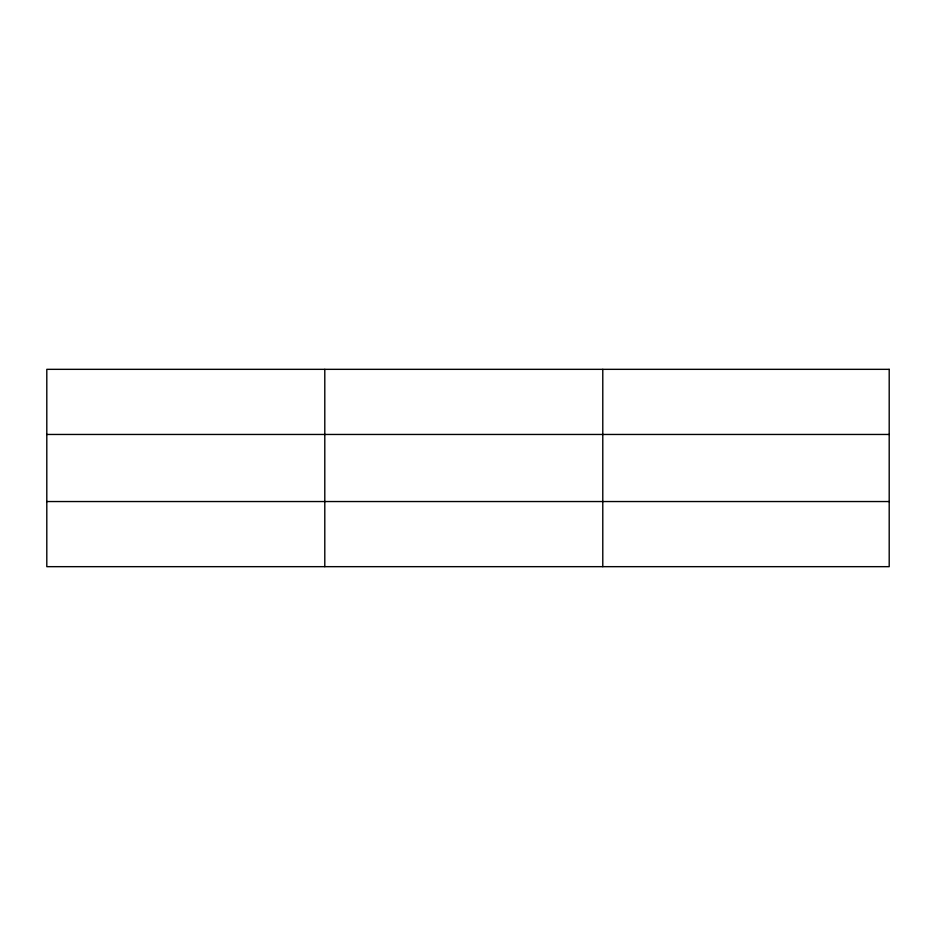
<?xml version="1.0" encoding="UTF-8"?>
<svg xmlns="http://www.w3.org/2000/svg" width="936" height="936" viewBox="0 0 936 936"><rect width="100%" height="100%" fill="white"/><g stroke="black" fill="none" stroke-linecap="round" stroke-linejoin="round"><path stroke-width="1.4" d="M324.792 369.334L324.792 566.666M602.784 369.334L602.784 566.666M46.8 434.456L889.2 434.456M46.8 501.544L889.2 501.544M889.2 369.334L889.2 566.666L46.8 566.666L46.8 369.334L889.2 369.334"/></g></svg>
